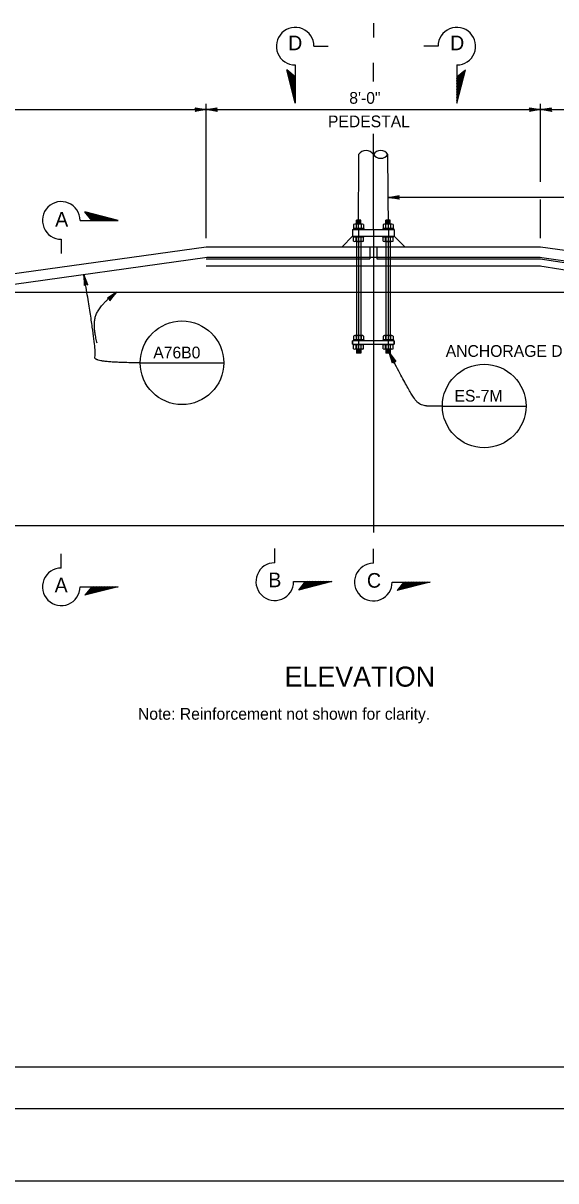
# Model space of a CAD drawing. Extents: x -893 to 867, y -474 to 712.
# Drawn here: x -446 to -128, y -474 to 218 of the extents above; entities that cross this region are included whole.
import ezdxf

# ---------------------------------------------------------------- set-up
doc = ezdxf.new("R2010")
doc.units = 0
for name, color, linetype in [('border_PLOTTING-ELEMENTS', 7, 'Continuous'), ('border_rw_22x34_Cut_Lines', 7, 'Continuous'), ('border_SHEET', 7, 'Continuous'), ('pp_PRESENTATION', 7, 'Continuous'), ('str_Concrete-A', 7, 'Continuous'), ('str_Misc-Steel-A', 7, 'Continuous'), ('str_Misc-Steel-F', 7, 'Continuous'), ('str_Text-A', 7, 'Continuous')]:
    doc.layers.add(name, color=color, linetype=linetype)

msp = doc.modelspace()

# ---------------------------------------------------------------- linework, layer by layer
at = {"layer": 'border_PLOTTING-ELEMENTS'}
for points in [[(-893.45, -474.04), (866.55, -474.04), (866.55, 711.96), (-893.45, 711.96)], [(-863.45, 668.96), (836.55, 668.96), (836.55, -431.04), (-863.45, -431.04)]]:
    msp.add_lwpolyline(points, close=True, dxfattribs=at)
at = {"layer": 'border_rw_22x34_Cut_Lines'}
msp.add_lwpolyline([(-863.45, 668.96), (836.55, 668.96), (836.55, -431.04), (-863.45, -431.04)], close=True, dxfattribs=at)
at = {"layer": 'border_SHEET'}
msp.add_line((811.55, -406.04), (-813.45, -406.04), dxfattribs=at)
at = {"layer": 'pp_PRESENTATION'}
for p, q in [((-236.82, 218.26), (-236.82, 209.7)), ((-272.35, 204.49), (-263.79, 204.49)), ((-198.13, 204.49), (-206.68, 204.49)), ((-283.6, 170.46), (-288.67, 190.35)), ((-283.6, 186.24), (-288.67, 190.35)), ((-283.6, 172.09), (-288.15, 189.92)), ((-283.6, 173.73), (-287.62, 189.5)), ((-283.6, 175.36), (-287.1, 189.07)), ((-283.6, 177), (-286.57, 188.65)), ((-283.6, 178.63), (-286.05, 188.22)), ((-283.6, 180.27), (-285.52, 187.79)), ((-283.6, 181.91), (-284.99, 187.37)), ((-283.6, 183.54), (-284.47, 186.94)), ((-283.6, 193.24), (-283.6, 170.46)), ((-186.88, 193.24), (-186.88, 170.46)), ((-186.88, 170.46), (-181.8, 190.35)), ((-186.88, 186.24), (-181.8, 190.35)), ((-186.88, 172.09), (-182.33, 189.92)), ((-186.88, 173.73), (-182.85, 189.5)), ((-186.88, 175.36), (-183.38, 189.07)), ((-186.88, 177), (-183.91, 188.65)), ((-186.88, 178.63), (-184.43, 188.22)), ((-186.88, 180.27), (-184.96, 187.79)), ((-186.88, 181.91), (-185.48, 187.37)), ((-186.88, 183.54), (-186.01, 186.94)), ((-283.6, 185.18), (-283.94, 186.52)), ((-186.88, 185.18), (-186.53, 186.52)), ((-389.47, 100.3), (-409.36, 105.37)), ((-405.25, 100.3), (-409.36, 105.37)), ((-391.1, 100.3), (-408.93, 104.84)), ((-392.74, 100.3), (-408.51, 104.32)), ((-412.25, 100.4), (-412.25, 100.4)), ((-412.25, 100.3), (-389.47, 100.3)), ((-394.37, 100.3), (-408.08, 103.79)), ((-396.01, 100.3), (-407.65, 103.27)), ((-397.64, 100.3), (-407.23, 102.74)), ((-399.28, 100.3), (-406.8, 102.22)), ((-400.92, 100.3), (-406.38, 101.69)), ((-402.55, 100.3), (-405.95, 101.16)), ((-404.19, 100.3), (-405.53, 100.64)), ((-423.5, 89.05), (-423.5, 80.49)), ((-295.79, -104.46), (-295.79, -95.9)), ((-236.82, -104.74), (-236.82, -96.18)), ((-423.5, -107.58), (-423.5, -99.02)), ((-284.54, -115.71), (-261.75, -115.71)), ((-284.54, -115.81), (-284.54, -115.81)), ((-261.75, -115.71), (-281.64, -120.78)), ((-277.53, -115.71), (-281.64, -120.78)), ((-263.38, -115.71), (-281.22, -120.25)), ((-265.02, -115.71), (-280.79, -119.73)), ((-266.66, -115.71), (-280.37, -119.2)), ((-268.29, -115.71), (-279.94, -118.68)), ((-269.93, -115.71), (-279.51, -118.15)), ((-271.57, -115.71), (-279.09, -117.63)), ((-273.2, -115.71), (-278.66, -117.1)), ((-274.84, -115.71), (-278.24, -116.57)), ((-276.47, -115.71), (-277.81, -116.05)), ((-225.57, -115.99), (-202.78, -115.99)), ((-225.57, -116.09), (-225.57, -116.09)), ((-202.78, -115.99), (-222.68, -121.06)), ((-218.57, -115.99), (-222.68, -121.06)), ((-204.42, -115.99), (-222.25, -120.53)), ((-206.05, -115.99), (-221.82, -120.01)), ((-207.69, -115.99), (-221.4, -119.48)), ((-209.32, -115.99), (-220.97, -118.96)), ((-210.96, -115.99), (-220.55, -118.43)), ((-212.6, -115.99), (-220.12, -117.91)), ((-214.23, -115.99), (-219.69, -117.38)), ((-215.87, -115.99), (-219.27, -116.85)), ((-217.51, -115.99), (-218.84, -116.33)), ((-412.25, -118.82), (-389.47, -118.82)), ((-412.25, -118.92), (-412.25, -118.92)), ((-389.47, -118.82), (-409.36, -123.9)), ((-405.25, -118.82), (-409.36, -123.9)), ((-391.1, -118.82), (-408.93, -123.37)), ((-392.74, -118.82), (-408.51, -122.85)), ((-394.37, -118.82), (-408.08, -122.32)), ((-396.01, -118.82), (-407.66, -121.8)), ((-397.64, -118.82), (-407.23, -121.27)), ((-399.28, -118.82), (-406.8, -120.74)), ((-400.92, -118.82), (-406.38, -120.22)), ((-402.55, -118.82), (-405.95, -119.69)), ((-404.19, -118.82), (-405.53, -119.17))]:
    msp.add_line(p, q, dxfattribs=at)
for centre, start, end in [((-283.6, 204.49), 359.99947, 269.99996), ((-186.88, 204.49), 270.00004, 180.00053), ((-423.5, 100.3), 0.00004, 270.00053), ((-423.5, -118.82), 89.99947, 359.99996), ((-295.79, -115.71), 89.99947, 359.99996), ((-236.82, -115.99), 89.99947, 359.99996)]:
    msp.add_arc(centre, 11.25, start, end, dxfattribs=at)
at = {"layer": 'str_Concrete-A'}
for p, q in [((-249.32, 90.78), (-255.57, 84.53)), ((-245.8, 94.95), (-245.8, 90.78)), ((-245.8, 94.95), (-245.8, 90.78)), ((-227.84, 94.95), (-227.84, 90.78)), ((-227.84, 94.95), (-227.84, 90.78)), ((-224.32, 90.78), (-218.07, 84.53)), ((-636.82, 42.86), (-336.82, 84.53)), ((-336.82, 84.53), (-136.82, 84.53)), ((-255.57, 84.53), (-218.07, 84.53)), ((-136.82, 84.53), (163.18, 42.86)), ((-636.82, -82.14), (163.18, -82.14))]:
    msp.add_line(p, q, dxfattribs=at)
at = {"layer": 'str_Misc-Steel-A'}
for p, q in [((-236.82, 183.34), (-236.82, 194.62)), ((-236.82, 94.95), (-236.82, 152.03)), ((-245.8, 94.95), (-245.53, 139.84)), ((-227.84, 94.95), (-228.11, 139.78)), ((-248.67, 97.76), (-248.67, 95.42)), ((-243.4, 98.02), (-247.91, 98.02)), ((-247.16, 97.76), (-247.16, 95.42)), ((-246.96, 98.02), (-246.96, 100.36)), ((-244.36, 100.36), (-246.96, 100.36)), ((-244.36, 99.84), (-246.96, 99.84)), ((-244.36, 99.32), (-246.96, 99.32)), ((-244.36, 98.8), (-246.96, 98.8)), ((-244.36, 98.28), (-246.96, 98.28)), ((-244.67, 100.1), (-246.65, 100.1)), ((-244.67, 99.58), (-246.65, 99.58)), ((-244.67, 99.06), (-246.65, 99.06)), ((-244.67, 98.54), (-246.65, 98.54)), ((-244.36, 98.02), (-244.36, 100.36)), ((-244.15, 97.76), (-244.15, 95.42)), ((-242.65, 97.76), (-242.65, 95.42)), ((-230.99, 97.76), (-230.99, 95.42)), ((-225.73, 98.02), (-230.24, 98.02)), ((-229.48, 97.76), (-229.48, 95.42)), ((-229.28, 98.02), (-229.28, 100.36)), ((-226.68, 100.36), (-229.28, 100.36)), ((-226.68, 99.84), (-229.28, 99.84)), ((-226.68, 99.32), (-229.28, 99.32)), ((-226.68, 98.8), (-229.28, 98.8)), ((-226.68, 98.28), (-229.28, 98.28)), ((-226.99, 100.1), (-228.97, 100.1)), ((-226.99, 99.58), (-228.97, 99.58)), ((-226.99, 99.06), (-228.97, 99.06)), ((-226.99, 98.54), (-228.97, 98.54)), ((-226.68, 98.02), (-226.68, 100.36)), ((-226.48, 97.76), (-226.48, 95.42)), ((-224.97, 97.76), (-224.97, 95.42)), ((-249.32, 94.95), (-224.32, 94.95)), ((-249.32, 94.95), (-249.32, 90.78)), ((-249.32, 94.95), (-224.32, 94.95)), ((-249.32, 94.95), (-249.32, 90.78)), ((-249.32, 90.78), (-224.32, 90.78)), ((-249.32, 90.78), (-224.32, 90.78)), ((-248.78, 95.42), (-248.78, 94.95)), ((-242.53, 95.42), (-248.78, 95.42)), ((-248.78, 90.31), (-248.78, 90.78)), ((-242.53, 90.31), (-248.78, 90.31)), ((-248.67, 87.97), (-248.67, 90.31)), ((-247.16, 87.97), (-247.16, 90.31)), ((-246.96, 90.78), (-246.96, 28.33)), ((-245.66, 90.78), (-245.66, 22.03)), ((-244.36, 90.78), (-244.36, 28.33)), ((-244.15, 87.97), (-244.15, 90.31)), ((-242.65, 87.97), (-242.65, 90.31)), ((-242.53, 95.42), (-242.53, 94.95)), ((-242.53, 90.31), (-242.53, 90.78)), ((-236.82, 94.95), (-236.82, 90.78)), ((-236.82, 94.95), (-236.82, 90.78)), ((-236.82, 90.26), (-236.82, -86.24)), ((-231.11, 95.42), (-231.11, 94.95)), ((-224.86, 95.42), (-231.11, 95.42)), ((-231.11, 90.31), (-231.11, 90.78)), ((-224.86, 90.31), (-231.11, 90.31)), ((-230.99, 87.97), (-230.99, 90.31)), ((-229.48, 87.97), (-229.48, 90.31)), ((-229.28, 90.78), (-229.28, 28.33)), ((-227.98, 90.78), (-227.98, 22.03)), ((-226.68, 90.78), (-226.68, 28.33)), ((-226.48, 87.97), (-226.48, 90.31)), ((-224.97, 87.97), (-224.97, 90.31)), ((-224.86, 95.42), (-224.86, 94.95)), ((-224.86, 90.31), (-224.86, 90.78)), ((-224.32, 94.95), (-224.32, 90.78)), ((-224.32, 94.95), (-224.32, 90.78)), ((-243.4, 87.71), (-247.91, 87.71)), ((-238.97, 84.53), (-238.97, 77.25)), ((-234.8, 84.53), (-234.8, 77.25)), ((-225.73, 87.71), (-230.24, 87.71)), ((-224.32, 28.33), (-249.32, 28.33)), ((-249.32, 28.33), (-249.32, 26.32)), ((-249.32, 28.33), (-249.32, 26.32)), ((-224.32, 28.33), (-249.32, 28.33)), ((-249.32, 28.33), (-249.32, 26.32)), ((-249.32, 28.33), (-249.32, 26.32)), ((-249.32, 26.32), (-249.32, 28.33)), ((-249.32, 26.32), (-249.32, 28.33)), ((-248.78, 28.79), (-248.78, 28.33)), ((-242.53, 28.79), (-248.78, 28.79)), ((-248.67, 31.14), (-248.67, 28.79)), ((-243.4, 31.4), (-247.91, 31.4)), ((-247.16, 31.14), (-247.16, 28.79)), ((-244.15, 31.14), (-244.15, 28.79)), ((-242.65, 31.14), (-242.65, 28.79)), ((-242.53, 28.79), (-242.53, 28.33)), ((-231.11, 28.79), (-231.11, 28.33)), ((-224.86, 28.79), (-231.11, 28.79)), ((-230.99, 31.14), (-230.99, 28.79)), ((-225.73, 31.4), (-230.24, 31.4)), ((-229.48, 31.14), (-229.48, 28.79)), ((-226.48, 31.14), (-226.48, 28.79)), ((-224.97, 31.14), (-224.97, 28.79)), ((-224.86, 28.79), (-224.86, 28.33)), ((-224.32, 26.32), (-224.32, 28.33)), ((-224.32, 26.32), (-224.32, 28.33)), ((-224.32, 28.33), (-224.32, 26.32)), ((-249.32, 26.32), (-224.32, 26.32)), ((-249.32, 26.32), (-224.32, 26.32)), ((-248.78, 25.85), (-248.78, 26.32)), ((-242.53, 25.85), (-248.78, 25.85)), ((-248.67, 23.51), (-248.67, 25.85)), ((-243.4, 23.25), (-247.91, 23.25)), ((-247.16, 23.51), (-247.16, 25.85)), ((-246.96, 26.32), (-246.96, 22.03)), ((-246.96, 23.25), (-246.96, 20.91)), ((-244.36, 22.99), (-246.96, 22.99)), ((-244.36, 22.47), (-246.96, 22.47)), ((-246.96, 22.03), (-244.36, 22.03)), ((-244.36, 21.95), (-246.96, 21.95)), ((-244.36, 21.43), (-246.96, 21.43)), ((-244.36, 20.91), (-246.96, 20.91)), ((-244.67, 22.73), (-246.65, 22.73)), ((-244.67, 22.21), (-246.65, 22.21)), ((-244.67, 21.69), (-246.65, 21.69)), ((-244.67, 21.17), (-246.65, 21.17)), ((-244.36, 26.32), (-244.36, 22.03)), ((-244.36, 23.25), (-244.36, 20.91)), ((-244.15, 23.51), (-244.15, 25.85)), ((-242.65, 23.51), (-242.65, 25.85)), ((-242.53, 25.85), (-242.53, 26.32)), ((-231.11, 25.85), (-231.11, 26.32)), ((-224.86, 25.85), (-231.11, 25.85)), ((-230.99, 23.51), (-230.99, 25.85)), ((-225.73, 23.25), (-230.24, 23.25)), ((-229.48, 23.51), (-229.48, 25.85)), ((-229.28, 26.32), (-229.28, 22.03)), ((-229.28, 23.25), (-229.28, 20.91)), ((-226.68, 22.99), (-229.28, 22.99)), ((-226.68, 22.47), (-229.28, 22.47)), ((-229.28, 22.03), (-226.68, 22.03)), ((-226.68, 21.95), (-229.28, 21.95)), ((-226.68, 21.43), (-229.28, 21.43)), ((-226.68, 20.91), (-229.28, 20.91)), ((-226.99, 22.73), (-228.97, 22.73)), ((-226.99, 22.21), (-228.97, 22.21)), ((-226.99, 21.69), (-228.97, 21.69)), ((-226.99, 21.17), (-228.97, 21.17)), ((-226.68, 26.32), (-226.68, 22.03)), ((-226.68, 23.25), (-226.68, 20.91)), ((-226.48, 23.51), (-226.48, 25.85)), ((-224.97, 23.51), (-224.97, 25.85)), ((-224.86, 25.85), (-224.86, 26.32))]:
    msp.add_line(p, q, dxfattribs=at)
for centre, radius, start, end in [((-241.19, 136.89), 5.24, 33.45831, 145.85109), ((-232.48, 136.84), 5.24, 33.45831, 145.85109), ((-232.48, 142.67), 5.24, 214.14891, 326.54169), ((-247.91, 96.8), 1.22, 51.78679, 128.21321), ((-245.66, 93.55), 4.47, 70.34714, 109.65286), ((-243.4, 96.8), 1.22, 51.78679, 128.21321), ((-230.24, 96.8), 1.22, 51.78679, 128.21321), ((-227.98, 93.55), 4.47, 70.34714, 109.65286), ((-225.73, 96.8), 1.22, 51.78679, 128.21321), ((-247.91, 88.92), 1.22, 231.78679, 308.21321), ((-245.66, 92.18), 4.47, 250.34714, 289.65286), ((-243.4, 88.92), 1.22, 231.78679, 308.21321), ((-230.24, 88.92), 1.22, 231.78679, 308.21321), ((-227.98, 92.18), 4.47, 250.34714, 289.65286), ((-225.73, 88.92), 1.22, 231.78679, 308.21321), ((-247.91, 30.18), 1.22, 51.78679, 128.21321), ((-245.66, 26.93), 4.47, 70.34714, 109.65286), ((-243.4, 30.18), 1.22, 51.78679, 128.21321), ((-230.24, 30.18), 1.22, 51.78679, 128.21321), ((-227.98, 26.93), 4.47, 70.34714, 109.65286), ((-225.73, 30.18), 1.22, 51.78679, 128.21321), ((-247.91, 24.47), 1.22, 231.78679, 308.21321), ((-245.66, 27.72), 4.47, 250.34714, 289.65286), ((-243.4, 24.47), 1.22, 231.78679, 308.21321), ((-230.24, 24.47), 1.22, 231.78679, 308.21321), ((-227.98, 27.72), 4.47, 250.34714, 289.65286), ((-225.73, 24.47), 1.22, 231.78679, 308.21321)]:
    msp.add_arc(centre, radius, start, end, dxfattribs=at)
at = {"layer": 'str_Misc-Steel-F'}
for p, q in [((-585.35, 43.7), (-336.26, 78.3)), ((-336.82, 77.25), (-238.97, 77.25)), ((-336.52, 78.28), (-137.12, 78.28)), ((-234.8, 77.25), (-136.82, 77.25)), ((-137.38, 78.3), (111.71, 43.7)), ((-137.12, 77.26), (-100.39, 71.64)), ((-336.82, 73.06), (-136.82, 73.06)), ((-137.29, 73.07), (-101.02, 67.52)), ((-458.7, 57.48), (-8.31, 57.48))]:
    msp.add_line(p, q, dxfattribs=at)
at = {"layer": 'str_Text-A'}
for p, q in [((-636.82, 166.53), (-336.82, 166.53)), ((-343.07, 167.08), (-343.41, 167.63)), ((-343.41, 167.63), (-336.82, 166.53)), ((-336.82, 166.53), (-343.41, 165.43)), ((-343.24, 167.36), (-336.82, 166.53)), ((-336.82, 166.53), (-343.24, 165.71)), ((-336.82, 166.53), (-343.07, 167.08)), ((-343.07, 167.08), (-342.74, 166.53)), ((-343.07, 165.98), (-336.82, 166.53)), ((-342.74, 166.53), (-343.07, 165.98)), ((-336.82, 166.53), (-342.91, 166.81)), ((-342.91, 166.26), (-336.82, 166.53)), ((-342.74, 166.53), (-336.82, 166.53)), ((-336.82, 89.77), (-336.82, 170.04)), ((-336.82, 166.53), (-330.23, 167.63)), ((-336.82, 166.53), (-330.4, 167.36)), ((-330.56, 167.08), (-336.82, 166.53)), ((-330.73, 166.81), (-336.82, 166.53)), ((-336.82, 166.53), (-136.82, 166.53)), ((-330.9, 166.53), (-336.82, 166.53)), ((-330.23, 165.43), (-336.82, 166.53)), ((-336.82, 166.53), (-330.56, 165.98)), ((-330.4, 165.71), (-336.82, 166.53)), ((-336.82, 166.53), (-330.73, 166.26)), ((-330.9, 166.53), (-330.56, 167.08)), ((-330.56, 165.98), (-330.9, 166.53)), ((-330.56, 167.08), (-330.23, 167.63)), ((-143.07, 167.08), (-143.41, 167.63)), ((-143.41, 167.63), (-136.82, 166.53)), ((-136.82, 166.53), (-143.41, 165.43)), ((-143.24, 167.36), (-136.82, 166.53)), ((-136.82, 166.53), (-143.24, 165.71)), ((-136.82, 166.53), (-143.07, 167.08)), ((-143.07, 167.08), (-142.74, 166.53)), ((-143.07, 165.98), (-136.82, 166.53)), ((-142.74, 166.53), (-143.07, 165.98)), ((-136.82, 166.53), (-142.91, 166.81)), ((-142.91, 166.26), (-136.82, 166.53)), ((-142.74, 166.53), (-136.82, 166.53)), ((-136.82, 123.38), (-136.82, 170.04)), ((-136.82, 166.53), (-130.23, 167.63)), ((-136.82, 166.53), (-130.4, 167.36)), ((-130.56, 167.08), (-136.82, 166.53)), ((-130.73, 166.81), (-136.82, 166.53)), ((-136.82, 166.53), (163.18, 166.53)), ((-130.9, 166.53), (-136.82, 166.53)), ((-130.23, 165.43), (-136.82, 166.53)), ((-136.82, 166.53), (-130.56, 165.98)), ((-130.4, 165.71), (-136.82, 166.53)), ((-136.82, 166.53), (-130.73, 166.26)), ((-130.9, 166.53), (-130.56, 167.08)), ((-130.56, 165.98), (-130.9, 166.53)), ((-130.56, 167.08), (-130.23, 167.63)), ((-343.07, 165.98), (-343.41, 165.43)), ((-330.56, 165.98), (-330.23, 165.43)), ((-143.07, 165.98), (-143.41, 165.43)), ((-130.56, 165.98), (-130.23, 165.43)), ((-109.66, 114.02), (-227.95, 114.02)), ((-227.94, 114.02), (-221.34, 115.11)), ((-227.94, 114.02), (-221.51, 114.84)), ((-221.68, 114.56), (-227.94, 114.02)), ((-221.85, 114.29), (-227.94, 114.02)), ((-222.02, 114.01), (-227.94, 114.02)), ((-221.34, 112.91), (-227.94, 114.02)), ((-227.94, 114.02), (-221.68, 113.46)), ((-221.51, 113.18), (-227.94, 114.02)), ((-227.94, 114.02), (-221.85, 113.73)), ((-222.02, 114.01), (-221.68, 114.56)), ((-221.68, 113.46), (-222.02, 114.01)), ((-221.68, 114.56), (-221.34, 115.11)), ((-221.68, 113.46), (-221.34, 112.91)), ((-136.82, 89.77), (-136.82, 112.84)), ((-408.84, 62.25), (-410.02, 68.05)), ((-407.63, 61.81), (-410.02, 68.05)), ((-410.02, 68.05), (-409.79, 61.37)), ((-409.32, 61.81), (-410.02, 68.05)), ((-410.02, 68.05), (-408.24, 62.03)), ((-407.93, 61.92), (-410.02, 68.05)), ((-410.02, 68.05), (-408.54, 62.14)), ((-409.08, 62.03), (-410.02, 68.05)), ((-410.02, 68.05), (-409.55, 61.59)), ((-409.32, 61.81), (-409.79, 61.37)), ((-408.84, 62.25), (-409.32, 61.81)), ((-408.24, 62.03), (-408.84, 62.25)), ((-408.24, 62.03), (-407.63, 61.81)), ((-390.4, 57.48), (-395.92, 53.7)), ((-390.4, 57.48), (-395.61, 53.62)), ((-395.29, 53.54), (-390.4, 57.48)), ((-394.98, 53.46), (-390.4, 57.48)), ((-394.67, 53.38), (-390.4, 57.48)), ((-390.4, 57.48), (-394.6, 53.06)), ((-390.4, 57.48), (-394.53, 52.74)), ((-394.46, 52.43), (-390.4, 57.48)), ((-394.39, 52.11), (-390.4, 57.48)), ((-395.29, 53.54), (-395.92, 53.7)), ((-394.67, 53.38), (-395.29, 53.54)), ((-394.53, 52.74), (-394.67, 53.38)), ((-394.53, 52.74), (-394.39, 52.11)), ((-224.66, 16), (-227.37, 21.22)), ((-225.32, 14.89), (-227.37, 21.22)), ((-227.37, 21.22), (-223.37, 15.91)), ((-224.02, 15.95), (-227.37, 21.22)), ((-227.37, 21.22), (-224.99, 15.45)), ((-225.15, 15.17), (-227.37, 21.22)), ((-227.37, 21.22), (-224.82, 15.72)), ((-224.34, 15.98), (-227.37, 21.22)), ((-227.37, 21.22), (-223.7, 15.93)), ((-376.3, 15.17), (-326.32, 15.17)), ((-224.99, 15.45), (-225.32, 14.89)), ((-224.99, 15.45), (-224.66, 16)), ((-224.66, 16), (-224.02, 15.95)), ((-224.02, 15.95), (-223.37, 15.91)), ((-195.5, -10.69), (-145.52, -10.69))]:
    msp.add_line(p, q, dxfattribs=at)
for centre in [(-351.31, 15.17), (-170.51, -10.69)]:
    msp.add_circle(centre, 24.99, dxfattribs=at)
for points in [[(-376.3, 15.17), (-404.77, 15.17), (-402.04, 21.91), (-410.02, 68.05)], [(-401.96, 26.79), (-404.98, 37.47), (-400.59, 49.67), (-390.4, 57.48)], [(-195.5, -10.69), (-201.11, -10.69), (-207.97, -10.69), (-213.45, -5.85), (-227.37, 21.22)]]:
    msp.add_open_spline(points, degree=2, dxfattribs=at)

# ---------------------------------------------------------------- texts
at = {"layer": 'pp_PRESENTATION'}
for s, p in [('D', (-287.79, 202.06)), ('D', (-190.92, 202.06)), ('A', (-427.15, 96.6)), ('B', (-299.64, -119.04)), ('C', (-240.67, -119.33)), ('A', (-427.47, -122.16))]:
    msp.add_text(s, height=8.75, dxfattribs=at).set_placement(p)
at = {"layer": 'str_Text-A'}
for s, height, p in [('8\'-0"', 7.02, (-251.23, 170.04)), ('PEDESTAL', 7.02, (-263.99, 156)), ('A76B0', 7.02, (-368.47, 17.79)), ('ANCHORAGE DETAILS', 7.02, (-193.54, 18.7)), ('ES-7M', 7.02, (-188.29, -8.07)), ('ELEVATION', 12, (-289.97, -178.51)), ('Note: Reinforcement not shown for clarity.', 7.02, (-377.63, -198.29))]:
    msp.add_text(s, height=height, dxfattribs=at).set_placement(p)

doc.saveas('drawing.dxf')
